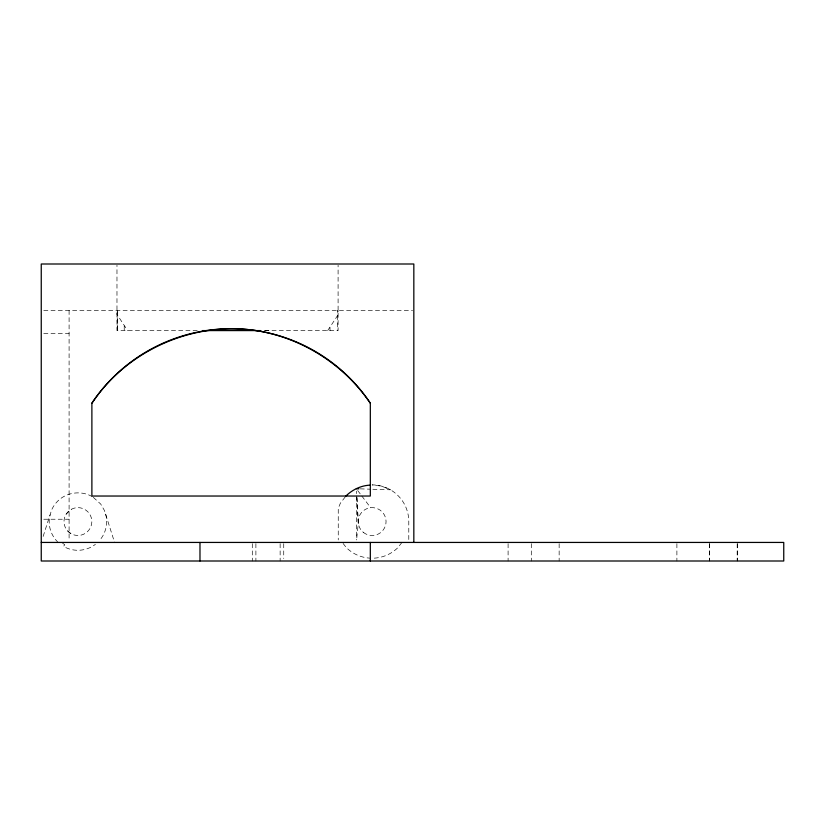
<?xml version="1.0" encoding="UTF-8"?>
<svg xmlns="http://www.w3.org/2000/svg" width="825" height="825" viewBox="0 0 825 825"><rect width="100%" height="100%" fill="white"/><g stroke="black" fill="none" stroke-linecap="round" stroke-linejoin="round"><path stroke-width="0.62" stroke-dasharray="4.12 3.09" d="M358.287 523.04L356.833 496.031L358.287 523.04L356.586 540.014M117.501 330.588L117.501 310.406L116.975 314.356L127.617 330.588M43.158 536.425L50.016 514.79M327.68 330.588L337.807 315.222L338.095 310.808L337.322 310.406L337.322 330.588M345.211 496.928L340.374 503.219L338.25 508.365L338.25 539.911M401.919 542.438L398.052 547.48A36.661 36.661 0 0 1 372.127 558.216M66.124 514.15L71.404 509.252A13.922 13.922 0 0 1 91.823 522.07A13.922 13.922 0 0 1 70.507 533.342L67.712 531.022M264.629 330.753L269.62 330.588M43.777 310.406L412.552 310.406M197.196 330.588L116.975 330.588L116.975 265.258M264.804 330.588L338.095 330.588L338.095 265.268M43.777 333.609L69.094 333.609M43.777 519.234L69.094 519.234M360.164 488.864L370.322 489.184M372.838 489.256L390.452 489.802L381.614 486.142L372.127 484.894A36.661 36.661 0 0 1 408.787 521.555L408.787 539.983M92.276 496.671C81.376 490.205 66.454 492.174 57.595 501.239A28.741 28.741 0 0 0 51.356 510.562L49.418 517.801A28.741 28.741 0 0 0 57.595 541.87M93.318 497.362L100.712 504.065L104.466 510.562L114.572 542.438M62.648 543.273L64.732 544.665L63.546 546.439A28.741 28.741 0 0 0 95.401 544.356M343.107 543.448L346.201 547.48A36.661 36.661 0 0 0 369.734 558.133M357.72 490.566L360.463 494.206M361.835 496.031L370.642 507.715M737.313 543.675L737.344 561M737.199 543.675L737.158 561M709.469 543.675L709.5 561M709.356 543.675L709.356 561M676.892 543.675L676.892 561M559.144 543.675L559.144 561M531.3 543.675L531.3 561M508.097 543.675L508.097 561M356.348 491.174L356.348 493.608M356.348 496.031L356.348 539.932M330.01 327.566L330.01 330.588M283.738 543.675L283.738 558.525M280.139 543.675L280.139 561M255.894 543.675L255.894 561M252.295 543.675L252.295 561M124.224 325.947L124.224 330.588M117.263 310.52L117.263 330.588M69.094 310.406L69.094 540.458M70.507 533.342A13.922 13.922 0 0 1 71.404 509.252M105.672 514.119A28.741 28.741 0 0 1 100.712 539.045M363.382 532.393A13.922 13.922 0 0 0 385.883 523.71A13.922 13.922 0 0 0 367.115 508.571A13.922 13.922 0 0 0 363.382 532.393"/><path stroke-width="1.24" d="M345.892 496.031C352.43 489.648 361.113 485.451 370.322 485.131M258.39 330.949C303.548 338.755 344.623 365.269 370.322 403.219L370.322 496.031L91.884 496.031L91.884 403.219C127.483 349.532 194.855 320.296 258.39 330.949L260.886 330.866M202.342 330.588L260.298 330.588M41.25 542.438L783.75 542.438L783.75 561L41.25 561L41.25 264L413.83 264L413.83 542.438M356.348 488.751L358.885 488.823M370.322 542.438L370.322 561M199.98 542.438L199.98 561M91.884 403.219A167.32 167.32 0 0 1 370.322 403.219"/></g></svg>
